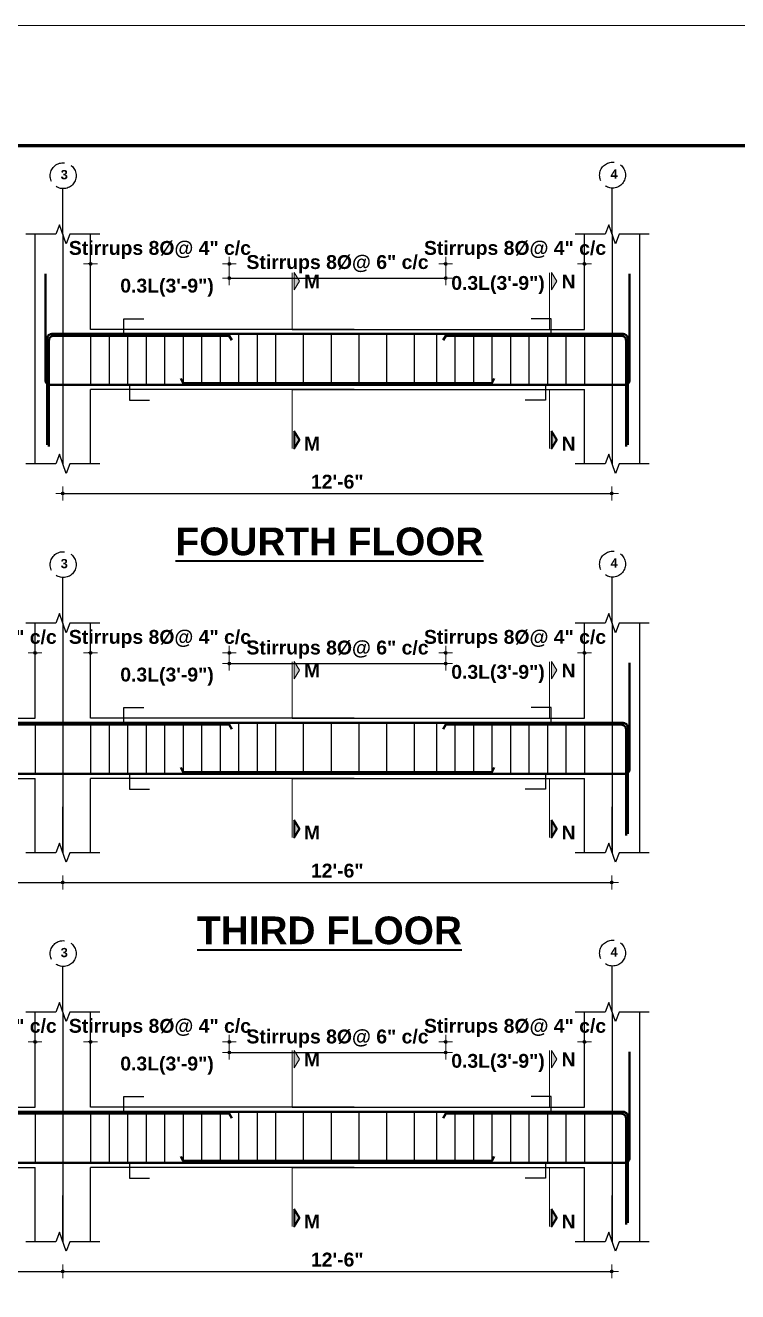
# Model space of a CAD drawing. Header units: inches. Extents: x -12073856 to 12321241, y -1226296 to 1319224.
# Drawn here: x 124759 to 125067, y 45946 to 46494 of the extents above; entities that cross this region are included whole.
import ezdxf
from ezdxf.enums import TextEntityAlignment as Align

# ---------------------------------------------------------------- set-up
doc = ezdxf.new("R2010")
doc.units = ezdxf.units.IN
doc.header["$MEASUREMENT"] = 0
doc.header["$PDMODE"] = 35
doc.linetypes.add('ACAD_ISO02W100', pattern=[15, 12, -3])
for name, color, linetype, lineweight in [('BAR', 5, 'Continuous', 40), ('BORDER', 7, 'Continuous', 60), ('Dimension', 130, 'Continuous', 9), ('Hatch', 9, 'Continuous', 9), ('HATCH1', 4, 'ACAD_ISO02W100', 13), ('TEXT', 255, 'Continuous', 35), ('Window', 3, 'Continuous', 0)]:
    doc.layers.add(name, color=color, linetype=linetype, lineweight=lineweight)
doc.layers.add('STIRRUP', color=10, linetype='Continuous')
doc.styles.add('1.8 str', font='times.ttf', dxfattribs={"width": 0.8, "height": 6})
doc.styles.add('STYLE1', font='arialbd.ttf')
doc.dimstyles.new('1.4', dxfattribs={"dimscale": 0, "dimtxt": 6, "dimasz": 0.5, "dimexe": 2, "dimexo": 9, "dimgap": 2, "dimtad": 1, "dimdec": 0, "dimlfac": 0.5, "dimzin": 3, "dimdsep": 46, "dimlunit": 4, "dimtxsty": '1.8 str', "dimblk": 'DIM', "dimcen": 3, "dimdle": 3, "dimse1": 1, "dimse2": 1, "dimclrd": 256, "dimclre": 256, "dimclrt": 7, "dimadec": 1, "dimazin": 2, "dimtfac": 1, "dimtdec": 0, "dimtix": 1, "dimtofl": 0, "dimtmove": 2, "dimatfit": 3, "dimldrblk": 'ARROW', "dimfxl": 2, "dimfrac": 2, "dimtolj": 2, "dimtzin": 0, "dimarcsym": 0})

# ---------------------------------------------------------------- blocks, each defined once
blk = doc.blocks.new('DIM')
at = {"layer": 'Dimension'}
h = blk.add_hatch(color=256, dxfattribs=at)
h.paths.add_polyline_path([(0, 1.3), (0, 0), (1.3, 0, 0.414214)])
h.paths.add_polyline_path([(1.3, 0), (0, 0), (0, -1.3, 0.414214)])
h.paths.add_polyline_path([(0, 0), (-1.3, 0, 0.414214), (0, -1.3)])
h.paths.add_polyline_path([(0, 1.3, 0.414214), (-1.3, 0), (0, 0)])
for p, q in [((-6, 0), (6, 0)), ((0, 6), (0, -6))]:
    blk.add_line(p, q, dxfattribs=at)
blk.add_circle((0, 0), 1.28, dxfattribs=at)
blk = doc.blocks.new('*D1336')
at = {"layer": 'Defpoints', "color": 0, "ltscale": 10, "transparency": 16777216}
for p in [(124762.9, 46222.21), (124762.9, 46208.67), (124702.9, 46191.16)]:
    blk.add_point(p, dxfattribs=at)
at = {"layer": 'Dimension', "lineweight": -2, "ltscale": 10, "transparency": 16777216}
for p, q in [((124702.4, 46222.21), (124701.9, 46222.21)), ((124763.4, 46222.21), (124763.9, 46222.21))]:
    blk.add_line(p, q, dxfattribs=at)
at = {"layer": 'Dimension', "lineweight": -2, "ltscale": 10, "transparency": 16777216, "xscale": 0.5, "yscale": 0.5, "zscale": 0.5}
blk.add_blockref('DIM', (124702.9, 46222.21), dxfattribs=at)
at = {"layer": 'Dimension', "lineweight": -2, "ltscale": 10, "transparency": 16777216, "xscale": 0.5, "yscale": 0.5, "zscale": 0.5, "rotation": 180}
blk.add_blockref('DIM', (124762.9, 46222.21), dxfattribs=at)
at = {"layer": 'Dimension', "color": 7, "ltscale": 10, "transparency": 16777216, "insert": (124732.9, 46228.24), "char_height": 6, "attachment_point": 5, "style": 'STYLE1'}
blk.add_mtext('\\A2;Stirrups 8%%C@ 4" c/c', dxfattribs=at)
blk = doc.blocks.new('ARROW')
at = {"layer": 'Hatch'}
h = blk.add_hatch(color=256, dxfattribs=at)
h.dxf.hatch_style = 1
h.paths.add_polyline_path([(12191115.8, -1270860.1), (12191485.4, -1270660.1), (12191115.8, -1270660.1)])
for p, q in [((12191115.8, -1270860.1), (12191115.8, -1270060.1)), ((12191015.8, -1270160.1), (12196382.9, -1270160.1)), ((12191485.4, -1270660.1), (12190746.1, -1270660.1)), ((12190746.1, -1270660.1), (12191115.8, -1270860.1)), ((12191485.4, -1270660.1), (12191115.8, -1270860.1))]:
    blk.add_line(p, q, dxfattribs=at)
blk = doc.blocks.new('*D1337')
at = {"layer": 'Defpoints', "color": 0, "ltscale": 10, "transparency": 16777216}
for p in [(124786.9, 46222.21), (124786.9, 46208.67), (124846.9, 46191.16)]:
    blk.add_point(p, dxfattribs=at)
at = {"layer": 'Dimension', "lineweight": -2, "ltscale": 10, "transparency": 16777216}
for p, q in [((124786.4, 46222.21), (124785.9, 46222.21)), ((124847.4, 46222.21), (124847.9, 46222.21))]:
    blk.add_line(p, q, dxfattribs=at)
at = {"layer": 'Dimension', "lineweight": -2, "ltscale": 10, "transparency": 16777216, "xscale": 0.5, "yscale": 0.5, "zscale": 0.5}
blk.add_blockref('DIM', (124786.9, 46222.21), dxfattribs=at)
at = {"layer": 'Dimension', "lineweight": -2, "ltscale": 10, "transparency": 16777216, "xscale": 0.5, "yscale": 0.5, "zscale": 0.5, "rotation": 180}
blk.add_blockref('DIM', (124846.9, 46222.21), dxfattribs=at)
at = {"layer": 'Dimension', "color": 7, "ltscale": 10, "transparency": 16777216, "insert": (124816.9, 46228.24), "char_height": 6, "attachment_point": 5, "style": 'STYLE1'}
blk.add_mtext('\\A2;Stirrups 8%%C@ 4" c/c', dxfattribs=at)
blk = doc.blocks.new('*D1338')
at = {"layer": 'Defpoints', "color": 0, "ltscale": 10, "transparency": 16777216}
for p in [(125000.47, 46222.21), (125000.47, 46208.67), (124940.47, 46191.16)]:
    blk.add_point(p, dxfattribs=at)
at = {"layer": 'Dimension', "lineweight": -2, "ltscale": 10, "transparency": 16777216}
for p, q in [((124939.97, 46222.21), (124939.47, 46222.21)), ((125000.97, 46222.21), (125001.47, 46222.21))]:
    blk.add_line(p, q, dxfattribs=at)
at = {"layer": 'Dimension', "lineweight": -2, "ltscale": 10, "transparency": 16777216, "xscale": 0.5, "yscale": 0.5, "zscale": 0.5}
blk.add_blockref('DIM', (124940.47, 46222.21), dxfattribs=at)
at = {"layer": 'Dimension', "lineweight": -2, "ltscale": 10, "transparency": 16777216, "xscale": 0.5, "yscale": 0.5, "zscale": 0.5, "rotation": 180}
blk.add_blockref('DIM', (125000.47, 46222.21), dxfattribs=at)
at = {"layer": 'Dimension', "color": 7, "ltscale": 10, "transparency": 16777216, "insert": (124970.47, 46228.24), "char_height": 6, "attachment_point": 5, "style": 'STYLE1'}
blk.add_mtext('\\A2;Stirrups 8%%C@ 4" c/c', dxfattribs=at)
blk = doc.blocks.new('*D1339')
at = {"layer": 'Defpoints', "color": 0, "ltscale": 10, "transparency": 16777216}
for p in [(124940.47, 46217.61), (124846.9, 46186.18), (124940.47, 46186.18)]:
    blk.add_point(p, dxfattribs=at)
at = {"layer": 'Dimension', "lineweight": -2, "ltscale": 10, "transparency": 16777216}
blk.add_line((124847.4, 46217.61), (124939.97, 46217.61), dxfattribs=at)
at = {"layer": 'Dimension', "lineweight": -2, "ltscale": 10, "transparency": 16777216, "xscale": 0.5, "yscale": 0.5, "zscale": 0.5, "rotation": 180}
blk.add_blockref('DIM', (124846.9, 46217.61), dxfattribs=at)
at = {"layer": 'Dimension', "lineweight": -2, "ltscale": 10, "transparency": 16777216, "xscale": 0.5, "yscale": 0.5, "zscale": 0.5}
blk.add_blockref('DIM', (124940.47, 46217.61), dxfattribs=at)
at = {"layer": 'Dimension', "color": 7, "ltscale": 10, "transparency": 16777216, "insert": (124893.69, 46223.63), "char_height": 6, "attachment_point": 5, "style": 'STYLE1'}
blk.add_mtext('\\A2;Stirrups 8%%C@ 6" c/c', dxfattribs=at)
blk = doc.blocks.new('*D1340')
at = {"layer": 'Defpoints', "color": 0, "ltscale": 10, "transparency": 16777216}
for p in [(124774.9, 46135.72), (125012.26, 46135.72), (125012.26, 46122.91)]:
    blk.add_point(p, dxfattribs=at)
at = {"layer": 'Dimension', "lineweight": -2, "ltscale": 10, "transparency": 16777216}
blk.add_line((124775.4, 46122.91), (125011.76, 46122.91), dxfattribs=at)
at = {"layer": 'Dimension', "lineweight": -2, "ltscale": 10, "transparency": 16777216, "xscale": 0.5, "yscale": 0.5, "zscale": 0.5, "rotation": 180}
blk.add_blockref('DIM', (124774.9, 46122.91), dxfattribs=at)
at = {"layer": 'Dimension', "lineweight": -2, "ltscale": 10, "transparency": 16777216, "xscale": 0.5, "yscale": 0.5, "zscale": 0.5}
blk.add_blockref('DIM', (125012.26, 46122.91), dxfattribs=at)
at = {"layer": 'Dimension', "color": 7, "ltscale": 10, "transparency": 16777216, "insert": (124893.58, 46127.97), "char_height": 6, "attachment_point": 5, "style": 'STYLE1'}
blk.add_mtext('\\A2;12\'-6"', dxfattribs=at)
blk = doc.blocks.new('*D1341')
at = {"layer": 'Defpoints', "color": 0, "ltscale": 10, "transparency": 16777216}
for p in [(124786.9, 46390.51), (124786.9, 46376.96), (124846.9, 46359.45)]:
    blk.add_point(p, dxfattribs=at)
at = {"layer": 'Dimension', "lineweight": -2, "ltscale": 10, "transparency": 16777216}
for p, q in [((124786.4, 46390.51), (124785.9, 46390.51)), ((124847.4, 46390.51), (124847.9, 46390.51))]:
    blk.add_line(p, q, dxfattribs=at)
at = {"layer": 'Dimension', "lineweight": -2, "ltscale": 10, "transparency": 16777216, "xscale": 0.5, "yscale": 0.5, "zscale": 0.5}
blk.add_blockref('DIM', (124786.9, 46390.51), dxfattribs=at)
at = {"layer": 'Dimension', "lineweight": -2, "ltscale": 10, "transparency": 16777216, "xscale": 0.5, "yscale": 0.5, "zscale": 0.5, "rotation": 180}
blk.add_blockref('DIM', (124846.9, 46390.51), dxfattribs=at)
at = {"layer": 'Dimension', "color": 7, "ltscale": 10, "transparency": 16777216, "insert": (124816.9, 46396.53), "char_height": 6, "attachment_point": 5, "style": 'STYLE1'}
blk.add_mtext('\\A2;Stirrups 8%%C@ 4" c/c', dxfattribs=at)
blk = doc.blocks.new('*D1342')
at = {"layer": 'Defpoints', "color": 0, "ltscale": 10, "transparency": 16777216}
for p in [(125000.47, 46390.51), (125000.47, 46376.96), (124940.47, 46359.45)]:
    blk.add_point(p, dxfattribs=at)
at = {"layer": 'Dimension', "lineweight": -2, "ltscale": 10, "transparency": 16777216}
for p, q in [((124939.97, 46390.51), (124939.47, 46390.51)), ((125000.97, 46390.51), (125001.47, 46390.51))]:
    blk.add_line(p, q, dxfattribs=at)
at = {"layer": 'Dimension', "lineweight": -2, "ltscale": 10, "transparency": 16777216, "xscale": 0.5, "yscale": 0.5, "zscale": 0.5}
blk.add_blockref('DIM', (124940.47, 46390.51), dxfattribs=at)
at = {"layer": 'Dimension', "lineweight": -2, "ltscale": 10, "transparency": 16777216, "xscale": 0.5, "yscale": 0.5, "zscale": 0.5, "rotation": 180}
blk.add_blockref('DIM', (125000.47, 46390.51), dxfattribs=at)
at = {"layer": 'Dimension', "color": 7, "ltscale": 10, "transparency": 16777216, "insert": (124970.47, 46396.53), "char_height": 6, "attachment_point": 5, "style": 'STYLE1'}
blk.add_mtext('\\A2;Stirrups 8%%C@ 4" c/c', dxfattribs=at)
blk = doc.blocks.new('*D1343')
at = {"layer": 'Defpoints', "color": 0, "ltscale": 10, "transparency": 16777216}
for p in [(124940.47, 46384.39), (124846.9, 46352.96), (124940.47, 46352.96)]:
    blk.add_point(p, dxfattribs=at)
at = {"layer": 'Dimension', "lineweight": -2, "ltscale": 10, "transparency": 16777216}
blk.add_line((124847.4, 46384.39), (124939.97, 46384.39), dxfattribs=at)
at = {"layer": 'Dimension', "lineweight": -2, "ltscale": 10, "transparency": 16777216, "xscale": 0.5, "yscale": 0.5, "zscale": 0.5, "rotation": 180}
blk.add_blockref('DIM', (124846.9, 46384.39), dxfattribs=at)
at = {"layer": 'Dimension', "lineweight": -2, "ltscale": 10, "transparency": 16777216, "xscale": 0.5, "yscale": 0.5, "zscale": 0.5}
blk.add_blockref('DIM', (124940.47, 46384.39), dxfattribs=at)
at = {"layer": 'Dimension', "color": 7, "ltscale": 10, "transparency": 16777216, "insert": (124893.69, 46390.41), "char_height": 6, "attachment_point": 5, "style": 'STYLE1'}
blk.add_mtext('\\A2;Stirrups 8%%C@ 6" c/c', dxfattribs=at)
blk = doc.blocks.new('*D1344')
at = {"layer": 'Defpoints', "color": 0, "ltscale": 10, "transparency": 16777216}
for p in [(124774.9, 46304.01), (125012.26, 46304.01), (125012.26, 46291.2)]:
    blk.add_point(p, dxfattribs=at)
at = {"layer": 'Dimension', "lineweight": -2, "ltscale": 10, "transparency": 16777216}
blk.add_line((124775.4, 46291.2), (125011.76, 46291.2), dxfattribs=at)
at = {"layer": 'Dimension', "lineweight": -2, "ltscale": 10, "transparency": 16777216, "xscale": 0.5, "yscale": 0.5, "zscale": 0.5, "rotation": 180}
blk.add_blockref('DIM', (124774.9, 46291.2), dxfattribs=at)
at = {"layer": 'Dimension', "lineweight": -2, "ltscale": 10, "transparency": 16777216, "xscale": 0.5, "yscale": 0.5, "zscale": 0.5}
blk.add_blockref('DIM', (125012.26, 46291.2), dxfattribs=at)
at = {"layer": 'Dimension', "color": 7, "ltscale": 10, "transparency": 16777216, "insert": (124893.58, 46296.26), "char_height": 6, "attachment_point": 5, "style": 'STYLE1'}
blk.add_mtext('\\A2;12\'-6"', dxfattribs=at)
blk = doc.blocks.new('*D1345')
at = {"layer": 'Defpoints', "color": 0, "ltscale": 10, "transparency": 16777216}
for p in [(124537.55, 46135.72), (124774.9, 46135.72), (124774.9, 46122.91)]:
    blk.add_point(p, dxfattribs=at)
at = {"layer": 'Dimension', "lineweight": -2, "ltscale": 10, "transparency": 16777216}
blk.add_line((124538.05, 46122.91), (124774.4, 46122.91), dxfattribs=at)
at = {"layer": 'Dimension', "lineweight": -2, "ltscale": 10, "transparency": 16777216, "xscale": 0.5, "yscale": 0.5, "zscale": 0.5, "rotation": 180}
blk.add_blockref('DIM', (124537.55, 46122.91), dxfattribs=at)
at = {"layer": 'Dimension', "lineweight": -2, "ltscale": 10, "transparency": 16777216, "xscale": 0.5, "yscale": 0.5, "zscale": 0.5}
blk.add_blockref('DIM', (124774.9, 46122.91), dxfattribs=at)
at = {"layer": 'Dimension', "color": 7, "ltscale": 10, "transparency": 16777216, "insert": (124656.23, 46127.97), "char_height": 6, "attachment_point": 5, "style": 'STYLE1'}
blk.add_mtext('\\A2;8\'-11"', dxfattribs=at)
blk = doc.blocks.new('*D1372')
at = {"layer": 'Defpoints', "color": 0, "ltscale": 10, "transparency": 16777216}
for p in [(124762.9, 46053.92), (124762.9, 46040.38), (124702.9, 46022.87)]:
    blk.add_point(p, dxfattribs=at)
at = {"layer": 'Dimension', "lineweight": -2, "ltscale": 10, "transparency": 16777216}
for p, q in [((124702.4, 46053.92), (124701.9, 46053.92)), ((124763.4, 46053.92), (124763.9, 46053.92))]:
    blk.add_line(p, q, dxfattribs=at)
at = {"layer": 'Dimension', "lineweight": -2, "ltscale": 10, "transparency": 16777216, "xscale": 0.5, "yscale": 0.5, "zscale": 0.5}
blk.add_blockref('DIM', (124702.9, 46053.92), dxfattribs=at)
at = {"layer": 'Dimension', "lineweight": -2, "ltscale": 10, "transparency": 16777216, "xscale": 0.5, "yscale": 0.5, "zscale": 0.5, "rotation": 180}
blk.add_blockref('DIM', (124762.9, 46053.92), dxfattribs=at)
at = {"layer": 'Dimension', "color": 7, "ltscale": 10, "transparency": 16777216, "insert": (124732.9, 46059.95), "char_height": 6, "attachment_point": 5, "style": 'STYLE1'}
blk.add_mtext('\\A2;Stirrups 8%%C@ 4" c/c', dxfattribs=at)
blk = doc.blocks.new('*D1373')
at = {"layer": 'Defpoints', "color": 0, "ltscale": 10, "transparency": 16777216}
for p in [(124786.9, 46053.92), (124786.9, 46040.38), (124846.9, 46022.87)]:
    blk.add_point(p, dxfattribs=at)
at = {"layer": 'Dimension', "lineweight": -2, "ltscale": 10, "transparency": 16777216}
for p, q in [((124786.4, 46053.92), (124785.9, 46053.92)), ((124847.4, 46053.92), (124847.9, 46053.92))]:
    blk.add_line(p, q, dxfattribs=at)
at = {"layer": 'Dimension', "lineweight": -2, "ltscale": 10, "transparency": 16777216, "xscale": 0.5, "yscale": 0.5, "zscale": 0.5}
blk.add_blockref('DIM', (124786.9, 46053.92), dxfattribs=at)
at = {"layer": 'Dimension', "lineweight": -2, "ltscale": 10, "transparency": 16777216, "xscale": 0.5, "yscale": 0.5, "zscale": 0.5, "rotation": 180}
blk.add_blockref('DIM', (124846.9, 46053.92), dxfattribs=at)
at = {"layer": 'Dimension', "color": 7, "ltscale": 10, "transparency": 16777216, "insert": (124816.9, 46059.95), "char_height": 6, "attachment_point": 5, "style": 'STYLE1'}
blk.add_mtext('\\A2;Stirrups 8%%C@ 4" c/c', dxfattribs=at)
blk = doc.blocks.new('*D1374')
at = {"layer": 'Defpoints', "color": 0, "ltscale": 10, "transparency": 16777216}
for p in [(125000.47, 46053.92), (125000.47, 46040.38), (124940.47, 46022.87)]:
    blk.add_point(p, dxfattribs=at)
at = {"layer": 'Dimension', "lineweight": -2, "ltscale": 10, "transparency": 16777216}
for p, q in [((124939.97, 46053.92), (124939.47, 46053.92)), ((125000.97, 46053.92), (125001.47, 46053.92))]:
    blk.add_line(p, q, dxfattribs=at)
at = {"layer": 'Dimension', "lineweight": -2, "ltscale": 10, "transparency": 16777216, "xscale": 0.5, "yscale": 0.5, "zscale": 0.5}
blk.add_blockref('DIM', (124940.47, 46053.92), dxfattribs=at)
at = {"layer": 'Dimension', "lineweight": -2, "ltscale": 10, "transparency": 16777216, "xscale": 0.5, "yscale": 0.5, "zscale": 0.5, "rotation": 180}
blk.add_blockref('DIM', (125000.47, 46053.92), dxfattribs=at)
at = {"layer": 'Dimension', "color": 7, "ltscale": 10, "transparency": 16777216, "insert": (124970.47, 46059.95), "char_height": 6, "attachment_point": 5, "style": 'STYLE1'}
blk.add_mtext('\\A2;Stirrups 8%%C@ 4" c/c', dxfattribs=at)
blk = doc.blocks.new('*D1375')
at = {"layer": 'Defpoints', "color": 0, "ltscale": 10, "transparency": 16777216}
for p in [(124940.47, 46049.31), (124846.9, 46017.89), (124940.47, 46017.89)]:
    blk.add_point(p, dxfattribs=at)
at = {"layer": 'Dimension', "lineweight": -2, "ltscale": 10, "transparency": 16777216}
blk.add_line((124847.4, 46049.31), (124939.97, 46049.31), dxfattribs=at)
at = {"layer": 'Dimension', "lineweight": -2, "ltscale": 10, "transparency": 16777216, "xscale": 0.5, "yscale": 0.5, "zscale": 0.5, "rotation": 180}
blk.add_blockref('DIM', (124846.9, 46049.31), dxfattribs=at)
at = {"layer": 'Dimension', "lineweight": -2, "ltscale": 10, "transparency": 16777216, "xscale": 0.5, "yscale": 0.5, "zscale": 0.5}
blk.add_blockref('DIM', (124940.47, 46049.31), dxfattribs=at)
at = {"layer": 'Dimension', "color": 7, "ltscale": 10, "transparency": 16777216, "insert": (124893.69, 46055.34), "char_height": 6, "attachment_point": 5, "style": 'STYLE1'}
blk.add_mtext('\\A2;Stirrups 8%%C@ 6" c/c', dxfattribs=at)
blk = doc.blocks.new('*D1376')
at = {"layer": 'Defpoints', "color": 0, "ltscale": 10, "transparency": 16777216}
for p in [(124774.9, 45967.42), (125012.26, 45967.42), (125012.26, 45954.61)]:
    blk.add_point(p, dxfattribs=at)
at = {"layer": 'Dimension', "lineweight": -2, "ltscale": 10, "transparency": 16777216}
blk.add_line((124775.4, 45954.61), (125011.76, 45954.61), dxfattribs=at)
at = {"layer": 'Dimension', "lineweight": -2, "ltscale": 10, "transparency": 16777216, "xscale": 0.5, "yscale": 0.5, "zscale": 0.5, "rotation": 180}
blk.add_blockref('DIM', (124774.9, 45954.61), dxfattribs=at)
at = {"layer": 'Dimension', "lineweight": -2, "ltscale": 10, "transparency": 16777216, "xscale": 0.5, "yscale": 0.5, "zscale": 0.5}
blk.add_blockref('DIM', (125012.26, 45954.61), dxfattribs=at)
at = {"layer": 'Dimension', "color": 7, "ltscale": 10, "transparency": 16777216, "insert": (124893.58, 45959.68), "char_height": 6, "attachment_point": 5, "style": 'STYLE1'}
blk.add_mtext('\\A2;12\'-6"', dxfattribs=at)
blk = doc.blocks.new('*D1377')
at = {"layer": 'Defpoints', "color": 0, "ltscale": 10, "transparency": 16777216}
for p in [(124537.55, 45967.42), (124774.9, 45967.42), (124774.9, 45954.61)]:
    blk.add_point(p, dxfattribs=at)
at = {"layer": 'Dimension', "lineweight": -2, "ltscale": 10, "transparency": 16777216}
blk.add_line((124538.05, 45954.61), (124774.4, 45954.61), dxfattribs=at)
at = {"layer": 'Dimension', "lineweight": -2, "ltscale": 10, "transparency": 16777216, "xscale": 0.5, "yscale": 0.5, "zscale": 0.5, "rotation": 180}
blk.add_blockref('DIM', (124537.55, 45954.61), dxfattribs=at)
at = {"layer": 'Dimension', "lineweight": -2, "ltscale": 10, "transparency": 16777216, "xscale": 0.5, "yscale": 0.5, "zscale": 0.5}
blk.add_blockref('DIM', (124774.9, 45954.61), dxfattribs=at)
at = {"layer": 'Dimension', "color": 7, "ltscale": 10, "transparency": 16777216, "insert": (124656.23, 45959.68), "char_height": 6, "attachment_point": 5, "style": 'STYLE1'}
blk.add_mtext('\\A2;8\'-11"', dxfattribs=at)

msp = doc.modelspace()

# ---------------------------------------------------------------- hatches: boundary and pattern name
at = {"layer": 'TEXT', "ltscale": 10}
for points in [[(124874.89, 46386.75), (124874.89, 46379.25), (124877.2, 46383)], [(124986.27, 46386.75), (124986.27, 46379.25), (124988.58, 46383)], [(124874.89, 46310.61), (124874.89, 46318.11), (124877.2, 46314.36)], [(124986.27, 46310.61), (124986.27, 46318.11), (124988.58, 46314.36)], [(124874.89, 46218.46), (124874.89, 46210.95), (124877.2, 46214.71)], [(124986.27, 46218.46), (124986.27, 46210.95), (124988.58, 46214.71)], [(124874.89, 46142.32), (124874.89, 46149.82), (124877.2, 46146.07)], [(124986.27, 46142.32), (124986.27, 46149.82), (124988.58, 46146.07)], [(124874.89, 46050.16), (124874.89, 46042.66), (124877.2, 46046.41)], [(124986.27, 46050.16), (124986.27, 46042.66), (124988.58, 46046.41)], [(124874.89, 45974.02), (124874.89, 45981.53), (124877.2, 45977.78)], [(124986.27, 45974.02), (124986.27, 45981.53), (124988.58, 45977.78)]]:
    msp.add_hatch(color=256, dxfattribs=at).paths.add_polyline_path(points)

# ---------------------------------------------------------------- linework, layer by layer
for p, q in [((124774.9, 46403.37), (124774.9, 46423.32)), ((125012.47, 46403.37), (125012.47, 46423.32)), ((124774.9, 46403.37), (124774.9, 46304.01)), ((125012.47, 46403.37), (125012.47, 46304.01)), ((124774.9, 46235.07), (124774.9, 46255.03)), ((125012.47, 46235.07), (125012.47, 46255.03)), ((124774.9, 46235.07), (124774.9, 46135.72)), ((125012.47, 46235.07), (125012.47, 46135.72)), ((124774.9, 46135.72), (124774.9, 46155.67)), ((125012.47, 46135.72), (125012.47, 46155.67)), ((124774.9, 46066.78), (124774.9, 46086.73)), ((125012.47, 46066.78), (125012.47, 46086.73)), ((124774.9, 46066.78), (124774.9, 45967.42)), ((125012.47, 46066.78), (125012.47, 45967.42)), ((124774.9, 45967.42), (124774.9, 45987.38)), ((125012.47, 45967.42), (125012.47, 45987.38))]:
    msp.add_line(p, q)
at = {"ltscale": 10}
for p, q in [((124762.9, 46304.01), (124762.9, 46403.37)), ((124786.9, 46362.2), (124786.9, 46403.37)), ((125000.47, 46362.2), (125000.47, 46403.37)), ((125024.47, 46359.45), (125024.47, 46403.37)), ((124900.9, 46362.2), (124786.9, 46362.2)), ((124874.04, 46362.2), (125000.47, 46362.2)), ((125024.47, 46304.01), (125024.47, 46359.45)), ((124900.9, 46336.2), (124786.9, 46336.2)), ((124786.9, 46304.01), (124786.9, 46336.2)), ((124874.04, 46336.2), (125000.47, 46336.2)), ((125000.47, 46304.01), (125000.47, 46336.2)), ((124762.9, 46193.91), (124762.9, 46235.07)), ((124786.9, 46193.91), (124786.9, 46235.07)), ((125000.47, 46193.91), (125000.47, 46235.07)), ((125024.47, 46191.16), (125024.47, 46235.07)), ((124638.89, 46193.91), (124762.9, 46193.91)), ((124900.9, 46193.91), (124786.9, 46193.91)), ((124874.04, 46193.91), (125000.47, 46193.91)), ((125024.47, 46135.72), (125024.47, 46191.16)), ((124636.69, 46167.91), (124762.9, 46167.91)), ((124762.9, 46135.72), (124762.9, 46167.91)), ((124900.9, 46167.91), (124786.9, 46167.91)), ((124786.9, 46135.72), (124786.9, 46167.91)), ((124874.04, 46167.91), (125000.47, 46167.91)), ((125000.47, 46135.72), (125000.47, 46167.91)), ((124762.9, 46025.62), (124762.9, 46066.78)), ((124786.9, 46025.62), (124786.9, 46066.78)), ((125000.47, 46025.62), (125000.47, 46066.78)), ((125024.47, 46022.87), (125024.47, 46066.78)), ((124638.89, 46025.62), (124762.9, 46025.62)), ((124900.9, 46025.62), (124786.9, 46025.62)), ((124874.04, 46025.62), (125000.47, 46025.62)), ((125024.47, 45967.42), (125024.47, 46022.87)), ((124636.69, 45999.62), (124762.9, 45999.62)), ((124762.9, 45967.42), (124762.9, 45999.62)), ((124900.9, 45999.62), (124786.9, 45999.62)), ((124786.9, 45967.42), (124786.9, 45999.62)), ((124874.04, 45999.62), (125000.47, 45999.62)), ((125000.47, 45967.42), (125000.47, 45999.62))]:
    msp.add_line(p, q, dxfattribs=at)
at = {"linetype": 'Continuous', "ltscale": 10}
for points in [[(124790.9, 46403.37), (124777.9, 46403.37), (124776.4, 46399.25), (124773.4, 46407.49), (124771.9, 46403.37), (124758.9, 46403.37)], [(125028.47, 46403.37), (125015.47, 46403.37), (125013.97, 46399.25), (125010.97, 46407.49), (125009.47, 46403.37), (124996.47, 46403.37)], [(124790.9, 46304.01), (124777.9, 46304.01), (124776.4, 46299.89), (124773.4, 46308.13), (124771.9, 46304.01), (124758.9, 46304.01)], [(125028.47, 46304.01), (125015.47, 46304.01), (125013.97, 46299.89), (125010.97, 46308.13), (125009.47, 46304.01), (124996.47, 46304.01)], [(124790.9, 46235.07), (124777.9, 46235.07), (124776.4, 46230.95), (124773.4, 46239.2), (124771.9, 46235.07), (124758.9, 46235.07)], [(125028.47, 46235.07), (125015.47, 46235.07), (125013.97, 46230.95), (125010.97, 46239.2), (125009.47, 46235.07), (124996.47, 46235.07)], [(124790.9, 46135.72), (124777.9, 46135.72), (124776.4, 46131.6), (124773.4, 46139.84), (124771.9, 46135.72), (124758.9, 46135.72)], [(125028.47, 46135.72), (125015.47, 46135.72), (125013.97, 46131.6), (125010.97, 46139.84), (125009.47, 46135.72), (124996.47, 46135.72)], [(124790.9, 46066.78), (124777.9, 46066.78), (124776.4, 46062.66), (124773.4, 46070.9), (124771.9, 46066.78), (124758.9, 46066.78)], [(125028.47, 46066.78), (125015.47, 46066.78), (125013.97, 46062.66), (125010.97, 46070.9), (125009.47, 46066.78), (124996.47, 46066.78)], [(124790.9, 45967.42), (124777.9, 45967.42), (124776.4, 45963.3), (124773.4, 45971.55), (124771.9, 45967.42), (124758.9, 45967.42)], [(125028.47, 45967.42), (125015.47, 45967.42), (125013.97, 45963.3), (125010.97, 45971.55), (125009.47, 45967.42), (124996.47, 45967.42)]]:
    msp.add_lwpolyline(points, dxfattribs=at)
at = {"layer": 'BAR', "ltscale": 10}
for p, q in [((124774.9, 46360.2), (124770.17, 46360.2)), ((124774.9, 46360.2), (124900.9, 46360.2)), ((125012.47, 46360.2), (124890.9, 46360.2)), ((124774.9, 46338.2), (124768.9, 46338.2)), ((124774.9, 46338.2), (124900.9, 46338.2)), ((125012.47, 46338.2), (124890.9, 46338.2)), ((124774.9, 46191.91), (124653.55, 46191.91)), ((124774.9, 46191.91), (124900.9, 46191.91)), ((125012.47, 46191.91), (124890.9, 46191.91)), ((124774.9, 46169.91), (124653.55, 46169.91)), ((124774.9, 46169.91), (124900.9, 46169.91)), ((125012.47, 46169.91), (124890.9, 46169.91)), ((124774.9, 46023.62), (124653.55, 46023.62)), ((124774.9, 46023.62), (124900.9, 46023.62)), ((125012.47, 46023.62), (124890.9, 46023.62)), ((124774.9, 46001.62), (124653.55, 46001.62)), ((124774.9, 46001.62), (124900.9, 46001.62)), ((125012.47, 46001.62), (124890.9, 46001.62))]:
    msp.add_line(p, q, dxfattribs=at)
for points in [[(124786.9, 46338.2), (124769.42, 46338.2, -0.414214), (124767.4, 46340.22), (124767.4, 46386.2)], [(125000.47, 46338.2), (125017.96, 46338.2, 0.414214), (125019.97, 46340.22), (125019.97, 46386.2)], [(124768.15, 46312.2), (124768.15, 46358.19, -0.414214), (124770.17, 46360.2), (124786.9, 46360.2)], [(124768.9, 46311.45), (124768.9, 46357.44, -0.414214), (124770.92, 46359.45), (124786.9, 46359.45)], [(125019.22, 46312.2), (125019.22, 46358.19, 0.414214), (125017.21, 46360.2), (125000.47, 46360.2)], [(125018.47, 46311.45), (125018.47, 46357.44, 0.414214), (125016.46, 46359.45), (125000.47, 46359.45)], [(125000.47, 46169.91), (125017.96, 46169.91, 0.414214), (125019.97, 46171.92), (125019.97, 46217.91)], [(125019.22, 46143.91), (125019.22, 46189.89, 0.414214), (125017.21, 46191.91), (125000.47, 46191.91)], [(125018.47, 46143.16), (125018.47, 46189.14, 0.414214), (125016.46, 46191.16), (125000.47, 46191.16)], [(125000.47, 46001.62), (125017.96, 46001.62, 0.414214), (125019.97, 46003.63), (125019.97, 46049.62)], [(125019.22, 45975.62), (125019.22, 46021.6, 0.414214), (125017.21, 46023.62), (125000.47, 46023.62)], [(125018.47, 45974.87), (125018.47, 46020.85, 0.414214), (125016.46, 46022.87), (125000.47, 46022.87)]]:
    msp.add_lwpolyline(points, format="xyb", dxfattribs=at)
for points in [[(124770.92, 46359.45), (124774.9, 46359.45)], [(124847.95, 46357.45), (124846.9, 46359.45), (124774.9, 46359.45)], [(124939.43, 46357.45), (124940.47, 46359.45), (125012.47, 46359.45)], [(124825.95, 46340.95), (124826.9, 46338.95), (124900.9, 46338.95)], [(124961.43, 46340.95), (124960.47, 46338.95), (124890.9, 46338.95)], [(124701.86, 46189.16), (124702.9, 46191.16), (124774.9, 46191.16)], [(124847.95, 46189.16), (124846.9, 46191.16), (124774.9, 46191.16)], [(124939.43, 46189.16), (124940.47, 46191.16), (125012.47, 46191.16)], [(124825.95, 46172.66), (124826.9, 46170.66), (124900.9, 46170.66)], [(124961.43, 46172.66), (124960.47, 46170.66), (124890.9, 46170.66)], [(124701.86, 46020.87), (124702.9, 46022.87), (124774.9, 46022.87)], [(124847.95, 46020.87), (124846.9, 46022.87), (124774.9, 46022.87)], [(124939.43, 46020.87), (124940.47, 46022.87), (125012.47, 46022.87)], [(124825.95, 46004.37), (124826.9, 46002.37), (124900.9, 46002.37)], [(124961.43, 46004.37), (124960.47, 46002.37), (124890.9, 46002.37)]]:
    msp.add_lwpolyline(points, dxfattribs=at)
at = {"layer": 'BORDER'}
msp.add_lwpolyline([(126932.55, 46441.74), (126932.55, 44350.89), (123869.71, 44350.89), (123869.71, 46441.74)], close=True, dxfattribs=at)
at = {"layer": 'Dimension', "ltscale": 10}
for p, q in [((124874.04, 46362.2), (124874.04, 46386.7)), ((124985.41, 46362.2), (124985.41, 46386.7)), ((124874.04, 46310.66), (124874.04, 46336.2)), ((124985.41, 46310.66), (124985.41, 46336.2)), ((124874.04, 46193.91), (124874.04, 46218.41)), ((124985.41, 46193.91), (124985.41, 46218.41)), ((124874.04, 46142.37), (124874.04, 46167.91)), ((124985.41, 46142.37), (124985.41, 46167.91)), ((124874.04, 46025.62), (124874.04, 46050.11)), ((124985.41, 46025.62), (124985.41, 46050.11)), ((124874.04, 45974.07), (124874.04, 45999.62)), ((124985.41, 45974.07), (124985.41, 45999.62))]:
    msp.add_line(p, q, dxfattribs=at)
for points in [[(124874.89, 46379.25), (124874.89, 46386.75), (124877.2, 46383), (124874.89, 46379.25)], [(124986.27, 46379.25), (124986.27, 46386.75), (124988.58, 46383), (124986.27, 46379.25)], [(124874.89, 46210.95), (124874.89, 46218.46), (124877.2, 46214.71), (124874.89, 46210.95)], [(124986.27, 46210.95), (124986.27, 46218.46), (124988.58, 46214.71), (124986.27, 46210.95)], [(124874.89, 46042.66), (124874.89, 46050.16), (124877.2, 46046.41), (124874.89, 46042.66)], [(124986.27, 46042.66), (124986.27, 46050.16), (124988.58, 46046.41), (124986.27, 46042.66)]]:
    msp.add_lwpolyline(points, dxfattribs=at)
at = {"layer": 'HATCH1', "lineweight": 25}
for centre in [(124775.07, 46428.69), (125012.64, 46428.92), (124775.07, 46260.4), (125012.64, 46260.62), (124775.07, 46092.11), (125012.64, 46092.33)]:
    msp.add_circle(centre, 5.6, dxfattribs=at)
at = {"layer": 'STIRRUP'}
for p, q in [((124786.9, 46360.6), (124786.9, 46337.8)), ((124794.9, 46360.6), (124794.9, 46337.8)), ((124802.9, 46360.6), (124802.9, 46337.8)), ((124810.9, 46360.6), (124810.9, 46337.8)), ((124818.9, 46360.6), (124818.9, 46337.8)), ((124826.9, 46360.6), (124826.9, 46337.8)), ((124834.9, 46360.6), (124834.9, 46337.8)), ((124842.9, 46360.6), (124842.9, 46337.8)), ((124850.9, 46360.6), (124850.9, 46337.8)), ((124858.9, 46360.6), (124858.9, 46337.8)), ((124866.9, 46360.6), (124866.9, 46337.8)), ((124878.9, 46360.6), (124878.9, 46337.8)), ((124890.9, 46360.6), (124890.9, 46337.8)), ((124902.9, 46360.6), (124902.9, 46337.8)), ((124914.9, 46360.6), (124914.9, 46337.8)), ((124926.9, 46360.6), (124926.9, 46337.8)), ((124936.47, 46360.6), (124936.47, 46337.8)), ((124944.47, 46360.6), (124944.47, 46337.8)), ((124952.47, 46360.6), (124952.47, 46337.8)), ((124960.47, 46360.6), (124960.47, 46337.8)), ((124968.47, 46360.6), (124968.47, 46337.8)), ((124976.47, 46360.6), (124976.47, 46337.8)), ((124984.47, 46360.6), (124984.47, 46337.8)), ((124992.47, 46360.6), (124992.47, 46337.8)), ((125000.47, 46360.6), (125000.47, 46337.8)), ((124762.9, 46192.31), (124762.9, 46169.51)), ((124786.9, 46192.31), (124786.9, 46169.51)), ((124794.9, 46192.31), (124794.9, 46169.51)), ((124802.9, 46192.31), (124802.9, 46169.51)), ((124810.9, 46192.31), (124810.9, 46169.51)), ((124818.9, 46192.31), (124818.9, 46169.51)), ((124826.9, 46192.31), (124826.9, 46169.51)), ((124834.9, 46192.31), (124834.9, 46169.51)), ((124842.9, 46192.31), (124842.9, 46169.51)), ((124850.9, 46192.31), (124850.9, 46169.51)), ((124858.9, 46192.31), (124858.9, 46169.51)), ((124866.9, 46192.31), (124866.9, 46169.51)), ((124878.9, 46192.31), (124878.9, 46169.51)), ((124890.9, 46192.31), (124890.9, 46169.51)), ((124902.9, 46192.31), (124902.9, 46169.51)), ((124914.9, 46192.31), (124914.9, 46169.51)), ((124926.9, 46192.31), (124926.9, 46169.51)), ((124936.47, 46192.31), (124936.47, 46169.51)), ((124944.47, 46192.31), (124944.47, 46169.51)), ((124952.47, 46192.31), (124952.47, 46169.51)), ((124960.47, 46192.31), (124960.47, 46169.51)), ((124968.47, 46192.31), (124968.47, 46169.51)), ((124976.47, 46192.31), (124976.47, 46169.51)), ((124984.47, 46192.31), (124984.47, 46169.51)), ((124992.47, 46192.31), (124992.47, 46169.51)), ((125000.47, 46192.31), (125000.47, 46169.51)), ((124762.9, 46024.02), (124762.9, 46001.22)), ((124786.9, 46024.02), (124786.9, 46001.22)), ((124794.9, 46024.02), (124794.9, 46001.22)), ((124802.9, 46024.02), (124802.9, 46001.22)), ((124810.9, 46024.02), (124810.9, 46001.22)), ((124818.9, 46024.02), (124818.9, 46001.22)), ((124826.9, 46024.02), (124826.9, 46001.22)), ((124834.9, 46024.02), (124834.9, 46001.22)), ((124842.9, 46024.02), (124842.9, 46001.22)), ((124850.9, 46024.02), (124850.9, 46001.22)), ((124858.9, 46024.02), (124858.9, 46001.22)), ((124866.9, 46024.02), (124866.9, 46001.22)), ((124878.9, 46024.02), (124878.9, 46001.22)), ((124890.9, 46024.02), (124890.9, 46001.22)), ((124902.9, 46024.02), (124902.9, 46001.22)), ((124914.9, 46024.02), (124914.9, 46001.22)), ((124926.9, 46024.02), (124926.9, 46001.22)), ((124936.47, 46024.02), (124936.47, 46001.22)), ((124944.47, 46024.02), (124944.47, 46001.22)), ((124952.47, 46024.02), (124952.47, 46001.22)), ((124960.47, 46024.02), (124960.47, 46001.22)), ((124968.47, 46024.02), (124968.47, 46001.22)), ((124976.47, 46024.02), (124976.47, 46001.22)), ((124984.47, 46024.02), (124984.47, 46001.22)), ((124992.47, 46024.02), (124992.47, 46001.22)), ((125000.47, 46024.02), (125000.47, 46001.22))]:
    msp.add_line(p, q, dxfattribs=at)
at = {"layer": 'TEXT', "ltscale": 10}
for points in [[(124874.89, 46318.11), (124874.89, 46310.61), (124877.2, 46314.36), (124874.89, 46318.11)], [(124986.27, 46318.11), (124986.27, 46310.61), (124988.58, 46314.36), (124986.27, 46318.11)], [(124874.89, 46149.82), (124874.89, 46142.32), (124877.2, 46146.07), (124874.89, 46149.82)], [(124986.27, 46149.82), (124986.27, 46142.32), (124988.58, 46146.07), (124986.27, 46149.82)], [(124874.89, 45981.53), (124874.89, 45974.02), (124877.2, 45977.78), (124874.89, 45981.53)], [(124986.27, 45981.53), (124986.27, 45974.02), (124988.58, 45977.78), (124986.27, 45981.53)]]:
    msp.add_lwpolyline(points, dxfattribs=at)
at = {"layer": 'Window'}
msp.add_lwpolyline([(126984.55, 46493.74), (126984.55, 44298.89), (123817.71, 44298.89), (123817.71, 46493.74)], close=True, dxfattribs=at)

# ---------------------------------------------------------------- texts
at = {"layer": 'HATCH1', "lineweight": 25, "style": 'STYLE1'}
for s, p in [('3', (124773.97, 46427.14)), ('4', (125011.77, 46427.37)), ('3', (124773.97, 46258.85)), ('4', (125011.77, 46259.08)), ('3', (124773.97, 46090.56)), ('4', (125011.77, 46090.78))]:
    msp.add_text(s, height=4, dxfattribs=at).set_placement(p)
at = {"layer": 'TEXT', "style": 'STYLE1'}
for p in [(124799.75, 46378.12), (124942.88, 46379.28), (124942.88, 46210.99), (124799.75, 46209.83), (124799.75, 46041.53), (124942.88, 46042.7)]:
    msp.add_text('0.3L(3\'-9")', height=6, dxfattribs=at).set_placement(p)
at = {"layer": 'TEXT', "ltscale": 10, "style": 'STYLE1'}
for s, p in [('M', (124879.18, 46379.91)), ('N', (124990.57, 46379.91)), ('M', (124879.18, 46309.78)), ('N', (124990.57, 46309.78)), ('M', (124879.18, 46211.62)), ('N', (124990.57, 46211.62)), ('M', (124879.18, 46141.49)), ('N', (124990.57, 46141.49)), ('M', (124879.18, 46043.32)), ('N', (124990.57, 46043.32)), ('M', (124879.18, 45973.2)), ('N', (124990.57, 45973.2))]:
    msp.add_text(s, height=6, dxfattribs=at).set_placement(p)
at = {"layer": 'TEXT', "style": 'STYLE1'}
for s, p in [('%%UFOURTH FLOOR', (124890.22, 46270.46)), ('%%UTHIRD FLOOR', (124890.22, 46102.16))]:
    msp.add_text(s, height=12, dxfattribs=at).set_placement(p, align=Align.MIDDLE_CENTER)

# ---------------------------------------------------------------- dimensions: what is measured, and where the dimension line sits
at = {"layer": 'Dimension', "ltscale": 10}
for base, p1, p2, picture, middle in [((124786.9, 46390.51), (124846.9, 46359.45), (124786.9, 46376.96), '*D1341', (124816.9, 46396.53)), ((124786.9, 46222.21), (124846.9, 46191.16), (124786.9, 46208.67), '*D1337', (124816.9, 46228.24)), ((124786.9, 46053.92), (124846.9, 46022.87), (124786.9, 46040.38), '*D1373', (124816.9, 46059.95))]:
    dim = msp.add_linear_dim(base=base, p1=p1, p2=p2, angle=180, text='Stirrups 8%%C@ 4" c/c', dimstyle='1.4', override={"dimscale": 1, "dimtxsty": 'STYLE1'}, dxfattribs=at)
    dim.commit()
    dim.dimension.update_dxf_attribs({"geometry": picture, "text_midpoint": middle})
for base, p1, p2, text, picture, middle in [((125000.47, 46390.51), (124940.47, 46359.45), (125000.47, 46376.96), 'Stirrups 8%%C@ 4" c/c', '*D1342', (124970.47, 46396.53)), ((124940.47, 46384.39), (124846.9, 46352.96), (124940.47, 46352.96), 'Stirrups 8%%C@ 6" c/c', '*D1343', (124893.69, 46390.41)), ((125012.26, 46291.2), (124774.9, 46304.01), (125012.26, 46304.01), '12\'-6"', '*D1344', (124893.58, 46296.26)), ((124762.9, 46222.21), (124702.9, 46191.16), (124762.9, 46208.67), 'Stirrups 8%%C@ 4" c/c', '*D1336', (124732.9, 46228.24)), ((125000.47, 46222.21), (124940.47, 46191.16), (125000.47, 46208.67), 'Stirrups 8%%C@ 4" c/c', '*D1338', (124970.47, 46228.24)), ((124940.47, 46217.61), (124846.9, 46186.18), (124940.47, 46186.18), 'Stirrups 8%%C@ 6" c/c', '*D1339', (124893.69, 46223.63)), ((124774.9, 46122.91), (124537.55, 46135.72), (124774.9, 46135.72), '8\'-11"', '*D1345', (124656.23, 46127.97)), ((125012.26, 46122.91), (124774.9, 46135.72), (125012.26, 46135.72), '12\'-6"', '*D1340', (124893.58, 46127.97)), ((124762.9, 46053.92), (124702.9, 46022.87), (124762.9, 46040.38), 'Stirrups 8%%C@ 4" c/c', '*D1372', (124732.9, 46059.95)), ((124940.47, 46049.31), (124846.9, 46017.89), (124940.47, 46017.89), 'Stirrups 8%%C@ 6" c/c', '*D1375', (124893.69, 46055.34)), ((125000.47, 46053.92), (124940.47, 46022.87), (125000.47, 46040.38), 'Stirrups 8%%C@ 4" c/c', '*D1374', (124970.47, 46059.95)), ((124774.9, 45954.61), (124537.55, 45967.42), (124774.9, 45967.42), '8\'-11"', '*D1377', (124656.23, 45959.68)), ((125012.26, 45954.61), (124774.9, 45967.42), (125012.26, 45967.42), '12\'-6"', '*D1376', (124893.58, 45959.68))]:
    dim = msp.add_linear_dim(base=base, p1=p1, p2=p2, text=text, dimstyle='1.4', override={"dimscale": 1, "dimtxsty": 'STYLE1'}, dxfattribs=at)
    dim.commit()
    dim.dimension.update_dxf_attribs({"geometry": picture, "text_midpoint": middle})

# ---------------------------------------------------------------- leaders
for points in [[(124801.26, 46360.6), (124801.26, 46366.81), (124809.98, 46366.81)], [(124986.12, 46360.6), (124986.12, 46366.81), (124977.39, 46366.81)], [(124803.74, 46337.8), (124803.74, 46331.59), (124812.46, 46331.59)], [(124983.63, 46337.8), (124983.63, 46331.59), (124974.91, 46331.59)], [(124801.26, 46192.31), (124801.26, 46198.52), (124809.98, 46198.52)], [(124986.12, 46192.31), (124986.12, 46198.52), (124977.39, 46198.52)], [(124803.74, 46169.51), (124803.74, 46163.3), (124812.46, 46163.3)], [(124983.63, 46169.51), (124983.63, 46163.3), (124974.91, 46163.3)], [(124801.26, 46024.02), (124801.26, 46030.22), (124809.98, 46030.22)], [(124986.12, 46024.02), (124986.12, 46030.22), (124977.39, 46030.22)], [(124803.74, 46001.22), (124803.74, 45995.01), (124812.46, 45995.01)], [(124983.63, 46001.22), (124983.63, 45995.01), (124974.91, 45995.01)]]:
    msp.add_leader(points, dimstyle='1.4', override={"dimscale": 1, "dimtxsty": 'STYLE1'}, dxfattribs=at)

doc.saveas('drawing.dxf')
